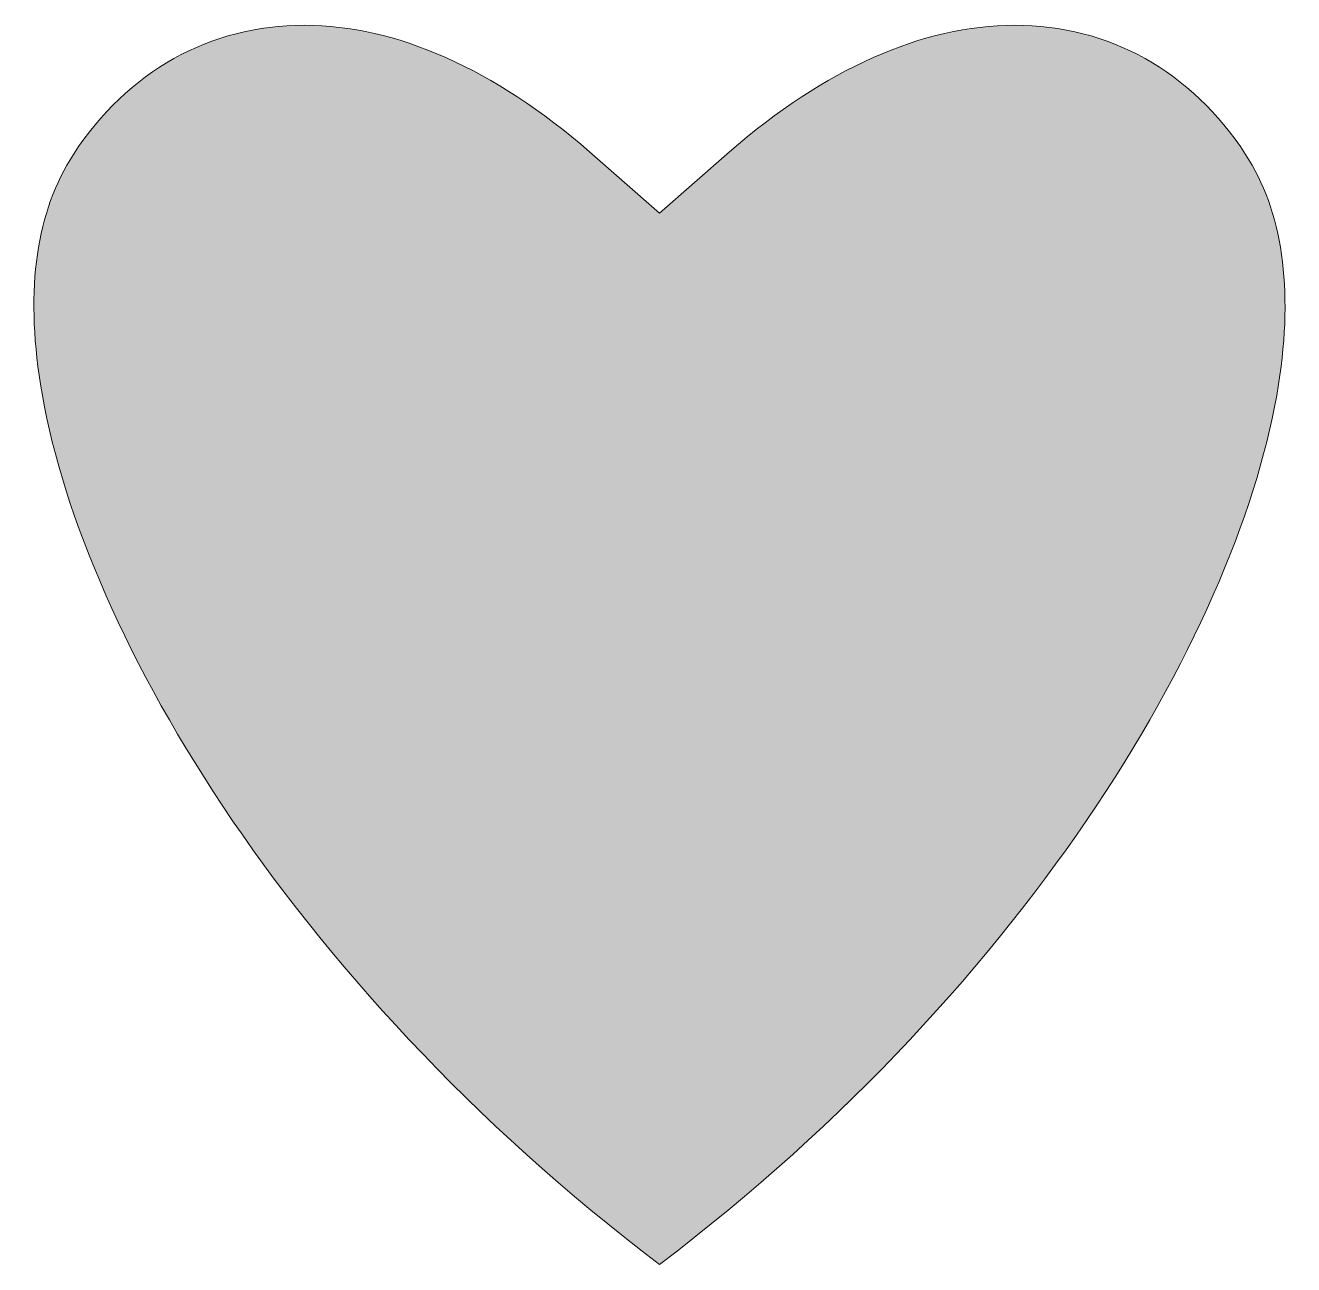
# Model space of a CAD drawing. Header units: inches. Extents: x -1 to 102, y 0 to 101.
import ezdxf

# ---------------------------------------------------------------- set-up
doc = ezdxf.new("R2010")
doc.units = ezdxf.units.IN
doc.header["$MEASUREMENT"] = 0
doc.layers.add('Layer 1', color=7, linetype='Continuous')

msp = doc.modelspace()

# ---------------------------------------------------------------- hatches: boundary and pattern name
at = {"layer": 'Layer 1', "true_color": 0xecc7bc}
h = msp.add_hatch(color=254, dxfattribs=at)
h.dxf.hatch_style = 2
edge = h.paths.add_edge_path()
edge.add_spline(control_points=[(50.8, 0), (81.37, 23.23), (98.04, 52.25), (101.07, 71.5), (102.29, 79.3), (101.39, 85.58), (98.39, 90.17), (93.97, 96.93), (87.31, 100.65), (79.64, 100.65), (72.18, 100.65), (64.17, 97.09), (56.48, 90.37), (56.48, 90.37), (50.81, 85.4), (50.81, 85.4), (50.81, 85.4), (45.12, 90.37), (45.12, 90.37), (37.43, 97.09), (29.42, 100.65), (21.96, 100.65), (14.28, 100.65), (7.62, 96.93), (3.21, 90.17), (0.2, 85.58), (-0.7, 79.29), (0.53, 71.5), (3.56, 52.24), (20.24, 23.22), (50.8, 0)], knot_values=[0, 0, 0, 0, 1, 1, 1, 2, 2, 2, 3, 3, 3, 4, 4, 4, 5, 5, 5, 6, 6, 6, 7, 7, 7, 8, 8, 8, 9, 9, 9, 10, 10, 10, 10], degree=3, periodic=1)

# ---------------------------------------------------------------- linework, layer by layer
at = {"layer": 'Layer 1', "lineweight": 0}
msp.add_open_spline([(50.8, 0), (81.37, 23.23), (98.04, 52.25), (101.07, 71.5), (102.29, 79.3), (101.39, 85.58), (98.39, 90.17), (93.97, 96.93), (87.31, 100.65), (79.64, 100.65), (72.18, 100.65), (64.17, 97.09), (56.48, 90.37), (56.48, 90.37), (50.81, 85.4), (50.81, 85.4), (50.81, 85.4), (45.12, 90.37), (45.12, 90.37), (37.43, 97.09), (29.42, 100.65), (21.96, 100.65), (14.28, 100.65), (7.62, 96.93), (3.21, 90.17), (0.2, 85.58), (-0.7, 79.29), (0.53, 71.5), (3.56, 52.24), (20.24, 23.22), (50.8, 0)], degree=3, knots=[0, 0, 0, 0, 1, 1, 1, 2, 2, 2, 3, 3, 3, 4, 4, 4, 5, 5, 5, 6, 6, 6, 7, 7, 7, 8, 8, 8, 9, 9, 9, 10, 10, 10, 10], dxfattribs=at)

doc.saveas('drawing.dxf')
